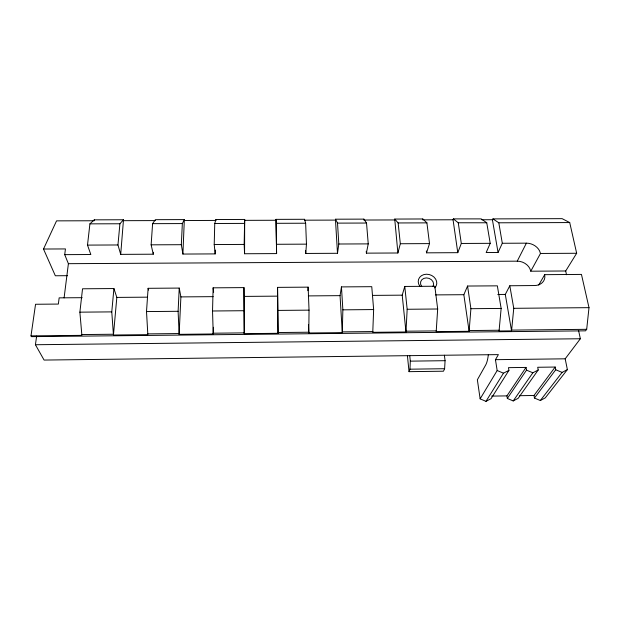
<?xml version="1.0" encoding="UTF-8"?>
<svg xmlns="http://www.w3.org/2000/svg" width="620" height="620" viewBox="0 0 620 620"><rect width="100%" height="100%" fill="white"/><g stroke="black" fill="none" stroke-linecap="round" stroke-linejoin="round"><path stroke-width="0.93" d="M31 335.877L31.434 336.652L585.543 330.832L586.691 329.313L589 307.66L581.452 274.412L544.716 274.668L544.841 277.466A12.811 10.269 23.1 0 1 534.525 285.541L509.811 285.758L513.755 308.318L511.554 330.871L499.061 331.003L501.146 308.435L497.349 285.843L467.565 286.037L470.906 308.698L469.115 331.297L436.193 331.638L437.674 309L434.829 286.246L404.782 286.44L407.17 309.272L405.976 331.979L372.767 332.32L373.643 309.566L371.76 286.68L341.45 286.905L342.868 309.837L342.287 332.638L308.791 332.987L309.039 310.139L308.14 287.145L277.566 287.37L278.039 333.304L244.249 333.661L243.97 287.61L213.125 287.835L212.536 310.992L213.226 333.978L179.133 334.335L178.111 311.294L179.234 288.083L148.118 288.308L146.506 311.573L147.839 334.661L113.452 335.017L111.77 311.883L113.925 288.556L82.538 288.788L79.879 312.162L81.879 335.35L31 335.877L35.549 304.265L58.35 304.071L59.156 297.856L82.204 297.678M397.893 252.991L394.731 219.069L398.141 222.952L400.318 243.738L397.893 252.991L366.397 253.146L368.241 243.885L366.529 223.045L363.901 219.124L335.606 219.201L337.52 223.123L338.807 244.009L337.497 253.293L305.738 253.448L306.466 244.148L305.644 223.223L304.529 219.286L276.008 219.364L276.597 253.596L244.575 253.751L244.156 244.419L244.675 219.441L215.923 219.519L214.753 223.487L214.218 244.551L215.187 253.898L182.9 254.06L181.327 244.699L182.342 223.58L184.334 219.604L155.341 219.681L152.597 223.665L151.133 244.83L153.264 254.208L120.706 254.371L117.955 244.97L119.916 223.766L123.489 219.767L120.706 254.371M244.249 333.661L243.97 287.61M244.575 253.751L244.675 219.441M276.597 253.596L276.008 219.364M278.039 333.304L277.566 287.37M213.226 333.978L213.388 327.283M215.187 253.898L215.279 250.077M36.634 336.125L35.425 344.736L44.09 360.065L444.377 355.237L445.075 360.693L444.618 368.714L443.471 371.21L409.037 371.659L409.96 369.195L410.316 361.15L409.75 355.663M179.133 334.335L180.893 296.903L179.234 288.083M182.9 254.06L184.334 219.604M153.264 254.208L153.396 252.286M304.529 219.286L304.466 220.185L335.49 220.1L335.606 219.201M113.452 335.017L116.831 297.406L113.925 288.556M307.83 290.648L308.14 287.145M67.603 275.683L55.335 275.768L43.509 249.031L65.449 248.93L64.713 254.649L90.822 254.518L87.498 245.101L89.915 223.851L94.263 219.844L123.489 219.767M64.093 297.894L68.394 263.678L64.713 254.649M342.287 332.638L340.054 295.647L341.45 286.905M363.738 220.022L363.901 219.124M422.53 219.868L422.793 218.969L394.731 219.069M405.976 331.979L402.21 295.159L404.782 286.44M457.785 252.673L453.057 219.782L453.375 218.899L458.257 222.774L461.303 243.458L457.785 252.673L426.56 252.836L429.505 243.606L426.909 222.867L422.793 218.969M469.115 331.297L463.845 294.702L467.565 286.037M453.375 218.899L481.174 218.891L486.754 222.774L490.211 243.327L486.181 252.534L498.054 252.464L502.301 243.272L498.805 222.797L492.97 218.899L492.404 219.728L498.054 252.464M43.509 249.031L56.552 220.86L93.589 220.759M68.394 263.678L517.235 261.167L526.388 243.164A12.602 10.028 22 0 1 539.524 250.767L540.485 253.456L530.774 271.204L565.704 270.987L576.662 253.27L569.718 222.565L562.115 218.651L492.97 218.899M511.554 330.871L505.3 294.423L509.811 285.758M544.716 274.668L538.726 285.022M578.568 330.483L580.359 338.753L565.184 358.817L567.378 369.605L545.259 397.877L540.322 400.52L534.448 398.04L555.721 369.76L555.187 367.048L537.703 367.272L538.207 369.985L518.196 398.288L513.197 400.939L507.338 398.451L526.504 370.14L526.024 367.42L508.462 367.652L508.919 370.373L491.032 398.691L485.971 401.349L480.136 398.854L497.17 370.528L495.45 359.678L498.387 354.617L444.377 355.237M485.971 401.349L503.479 373.178L508.919 370.373M507.338 398.451L506.928 395.885L526.024 367.42M513.197 400.939L532.843 372.791L538.207 369.985M534.448 398.04L533.99 395.483L555.187 367.048M540.322 400.52L562.1 372.403L567.378 369.605M491.598 396.11L506.928 395.885M519.668 395.692L533.99 395.483M410.316 361.15L445.075 360.693M409.96 369.195L444.618 368.714M495.45 359.678L565.184 358.817M213.203 296.647L180.893 296.903M277.365 296.143L244.404 296.399M340.054 295.647L308.295 295.903M81.53 334.567L113.166 334.242M147.622 333.885L178.978 333.56M213.125 333.211L244.203 332.886M278.062 332.537L308.869 332.219M342.426 331.871L372.961 331.553M406.216 331.204L436.488 330.902M469.472 330.553L499.488 330.235M511.981 330.103L586.691 329.313M35.425 344.736L580.359 338.753M147.475 297.166L116.831 297.406M372.659 295.391L402.21 295.159M79.879 312.162L111.77 311.883M146.506 311.573L178.111 311.294M212.536 310.992L243.869 310.713M277.993 310.411L309.039 310.139M342.868 309.837L373.643 309.566M407.17 309.272L437.674 309M470.906 308.698L501.146 308.435M513.755 308.318L589 307.66M435.488 294.895L463.845 294.702M497.782 294.469L505.3 294.423M400.318 243.738L429.505 243.606M461.303 243.458L490.211 243.327M540.485 253.456L576.662 253.27M423.483 219.86L453.057 219.782M89.915 223.851L119.916 223.766M152.597 223.665L182.342 223.58M214.753 223.487L244.249 223.401M276.388 223.309L305.644 223.223M337.52 223.123L366.529 223.045M398.141 222.952L426.909 222.867M498.805 222.797L569.718 222.565M87.498 245.101L117.955 244.97M151.133 244.83L181.327 244.699M214.218 244.551L244.156 244.419M276.776 244.28L306.466 244.148M338.807 244.009L368.241 243.885M502.301 243.272L526.388 243.164M123.737 220.681L155.527 220.596M184.473 220.511L216.008 220.426L215.923 219.519M244.714 220.348L275.993 220.263M364.7 220.022L394.514 219.945M481.786 219.759L492.404 219.728M458.257 222.774L486.754 222.774M555.721 369.76L562.1 372.403M526.504 370.14L532.843 372.791M497.17 370.528L503.479 373.178M530.774 271.204L529.868 268.576A12.144 9.796 22.5 0 0 517.235 261.167M94.263 219.844L94.558 220.759M148.118 288.308L148.567 290.075M565.704 270.987L566.51 274.745M480.136 398.854L477.361 379.781L485.677 365.017A22.436 6.03 88.7 0 0 488.32 354.896M426.328 250.953L426.56 252.836M213.125 287.835L213.637 292.237M407.441 355.95L409.037 371.659M366.25 251.255L366.397 253.146M335.49 220.1L337.497 253.293M305.629 250.596L305.738 253.448M308.458 324.43L308.791 332.987M421.716 286.494A6.657 5.611 17 0 1 426.358 277.907A6.657 5.611 17 0 1 433.062 286.409M419.965 286.332A9.409 7.921 17 0 1 421.422 275.706A9.409 7.921 17 0 1 433.954 277.039A9.409 7.921 17 0 1 434.752 287.905"/></g></svg>
